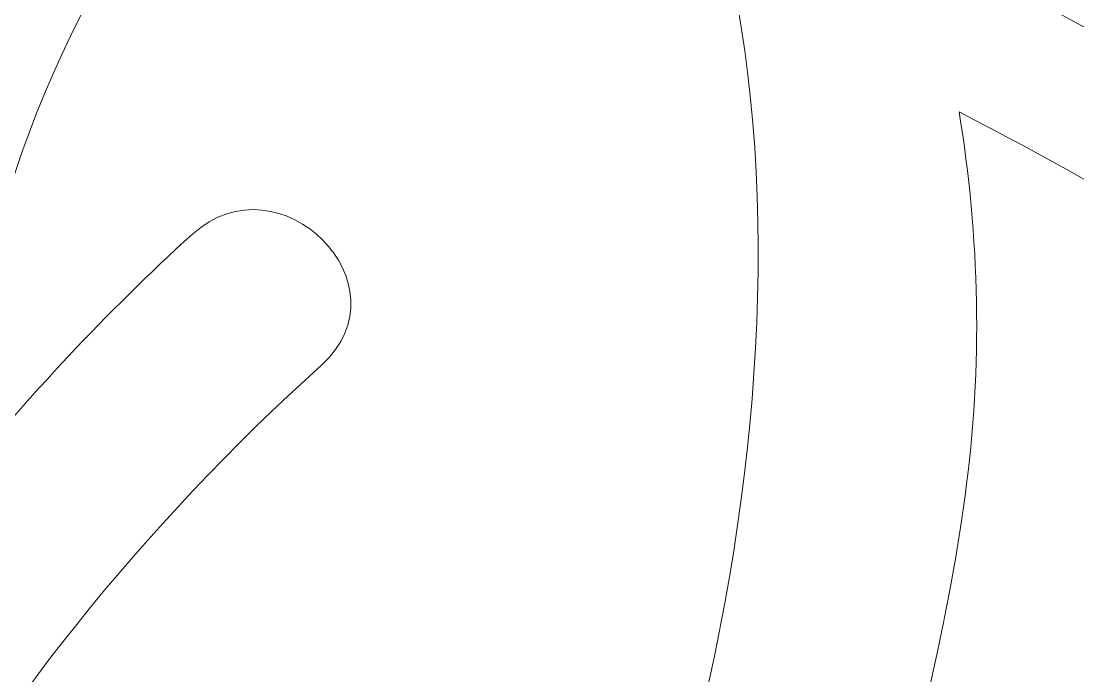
# Model space of a CAD drawing. Extents: x -864 to 2539, y -2536 to -44.
# Drawn here: x 306.14 to 337.84, y -1639.92 to -1620.27 of the extents above; entities that cross this region are included whole.
import ezdxf

# ---------------------------------------------------------------- set-up
doc = ezdxf.new("R2010")
doc.units = 0
doc.header["$MEASUREMENT"] = 0
doc.layers.add('Layer 1', color=7, linetype='Continuous', lineweight=0)

msp = doc.modelspace()

# ---------------------------------------------------------------- linework, layer by layer
at = {"layer": 'Layer 1'}
for points, knots in [([(400.335, -1837.95), (393.005, -1823.77), (382.675, -1811.89), (369.615, -1802.63), (356.675, -1793.44), (340.765, -1785.53), (322.335, -1779.11), (304.045, -1772.75), (283.315, -1766.84), (260.755, -1761.56), (242.825, -1757.03), (229.785, -1753.54), (221.995, -1751.18), (214.325, -1748.87), (206.625, -1745.61), (199.125, -1741.5), (191.745, -1737.46), (185.885, -1732.58), (181.705, -1727), (177.615, -1721.55), (175.535, -1714.96), (175.535, -1707.41), (175.535, -1695.03), (181.575, -1684.69), (193.985, -1675.8), (206.445, -1666.88), (223.125, -1662.36), (243.575, -1662.36), (265.605, -1662.36), (281.745, -1666.48), (291.535, -1674.62), (301.485, -1682.87), (310.145, -1694.57), (317.315, -1709.45), (323.035, -1720.16), (328.455, -1728.01), (333.425, -1732.79), (338.615, -1737.79), (346.215, -1740.33), (356.015, -1740.33), (366.785, -1740.33), (375.895, -1736.19), (383.095, -1728.02), (390.235, -1719.93), (393.855, -1710.7), (393.855, -1700.57), (393.855, -1689.74), (391.025, -1678.49), (385.435, -1667.13), (379.865, -1655.81), (370.955, -1644.88), (358.955, -1634.62), (346.965, -1624.39), (331.695, -1616.07), (313.565, -1609.9), (295.475, -1603.75), (273.765, -1600.63), (249.045, -1600.63), (218.115, -1600.63), (190.795, -1605.33), (167.865, -1614.59), (144.815, -1623.91), (126.935, -1637.44), (114.725, -1654.83), (102.505, -1672.24), (96.305, -1692.42), (96.305, -1714.8), (96.305, -1738.29), (102.185, -1758.24), (113.785, -1774.11), (125.335, -1789.91), (141.145, -1802.55), (160.795, -1811.68), (180.265, -1820.73), (204.735, -1828.74), (233.555, -1835.48), (254.915, -1840.37), (272.195, -1845.04), (284.925, -1849.38), (297.415, -1853.63), (307.735, -1859.86), (315.595, -1867.9), (323.295, -1875.77), (327.205, -1886.21), (327.205, -1898.91), (327.205, -1914.95), (319.875, -1928.54), (305.435, -1939.31), (290.815, -1950.21), (271.475, -1955.73), (247.955, -1955.73), (230.845, -1955.73), (216.885, -1953), (206.465, -1947.61), (196.045, -1942.23), (187.865, -1935.31), (182.155, -1927.05), (176.335, -1918.64), (170.845, -1908), (165.825, -1895.45), (161.535, -1884.46), (156.255, -1876.02), (150.135, -1870.36), (143.855, -1864.56), (136.075, -1861.62), (127.035, -1861.62), (115.945, -1861.62), (106.675, -1865.37), (99.475, -1872.76), (92.285, -1880.14), (88.645, -1889.12), (88.645, -1899.46), (88.645, -1916.73), (94.505, -1934.72), (106.055, -1952.92), (117.565, -1971.07), (132.755, -1985.79), (151.195, -1996.67), (177.095, -2011.73), (210.385, -2019.37), (250.135, -2019.37), (283.285, -2019.37), (312.375, -2013.79), (336.595, -2002.78), (360.915, -1991.73), (379.655, -1976.2), (392.305, -1956.63), (404.945, -1937.06), (411.355, -1914.69), (411.355, -1890.16), (411.355, -1869.69), (407.645, -1852.12), (400.335, -1837.95)], [0, 0, 0, 0, 1, 1, 1, 2, 2, 2, 3, 3, 3, 4, 4, 4, 5, 5, 5, 6, 6, 6, 7, 7, 7, 8, 8, 8, 9, 9, 9, 10, 10, 10, 11, 11, 11, 12, 12, 12, 13, 13, 13, 14, 14, 14, 15, 15, 15, 16, 16, 16, 17, 17, 17, 18, 18, 18, 19, 19, 19, 20, 20, 20, 21, 21, 21, 22, 22, 22, 23, 23, 23, 24, 24, 24, 25, 25, 25, 26, 26, 26, 27, 27, 27, 28, 28, 28, 29, 29, 29, 30, 30, 30, 31, 31, 31, 32, 32, 32, 33, 33, 33, 34, 34, 34, 35, 35, 35, 36, 36, 36, 37, 37, 37, 38, 38, 38, 39, 39, 39, 40, 40, 40, 41, 41, 41, 42, 42, 42, 43, 43, 43, 44, 44, 44, 44]), ([(315.82, -1665.281), (311.899, -1670.595), (307.694, -1675.666), (303.485, -1680.717), (301.368, -1678.308), (299.175, -1676.078), (296.916, -1674.012), (302.939, -1664.457), (310.693, -1655.897), (320.014, -1648.632), (322.819, -1646.446), (318.909, -1642.55), (316.143, -1644.705), (307.884, -1651.142), (300.852, -1658.601), (295.077, -1666.829), (297.492, -1652.659), (304.377, -1640.339), (315.149, -1630.594), (317.793, -1628.202), (313.903, -1624.292), (311.278, -1626.667), (308.677, -1629.02), (306.356, -1631.544), (304.197, -1634.161), (304.567, -1627.224), (306.829, -1620.909), (310.907, -1615.184), (311.35, -1614.562), (311.477, -1613.949), (311.383, -1613.396), (311.682, -1613.496), (311.988, -1613.589), (312.285, -1613.69), (317.666, -1615.52), (322.781, -1617.545), (327.627, -1619.754), (330.29, -1634.724), (324.086, -1654.074), (315.82, -1665.281)], [0, 0, 0, 0, 1, 1, 1, 2, 2, 2, 3, 3, 3, 4, 4, 4, 5, 5, 5, 6, 6, 6, 7, 7, 7, 8, 8, 8, 9, 9, 9, 10, 10, 10, 11, 11, 11, 12, 12, 12, 13, 13, 13, 13]), ([(348.556, -1631.636), (346.64, -1636.443), (345.196, -1641.469), (343.468, -1646.707), (339.224, -1659.577), (331.655, -1670.612), (324.782, -1682.156), (320.218, -1684.916), (315.693, -1687.811), (311.289, -1690.859), (309.912, -1688.828), (308.498, -1686.876), (307.044, -1685.015), (319.49, -1669.932), (331.661, -1654.838), (334.456, -1634.521), (334.993, -1630.614), (334.896, -1626.732), (334.276, -1622.992), (339.389, -1625.648), (344.153, -1628.534), (348.556, -1631.636)], [0, 0, 0, 0, 1, 1, 1, 2, 2, 2, 3, 3, 3, 4, 4, 4, 5, 5, 5, 6, 6, 6, 7, 7, 7, 7])]:
    msp.add_open_spline(points, degree=3, knots=knots, dxfattribs=at)

doc.saveas('drawing.dxf')
